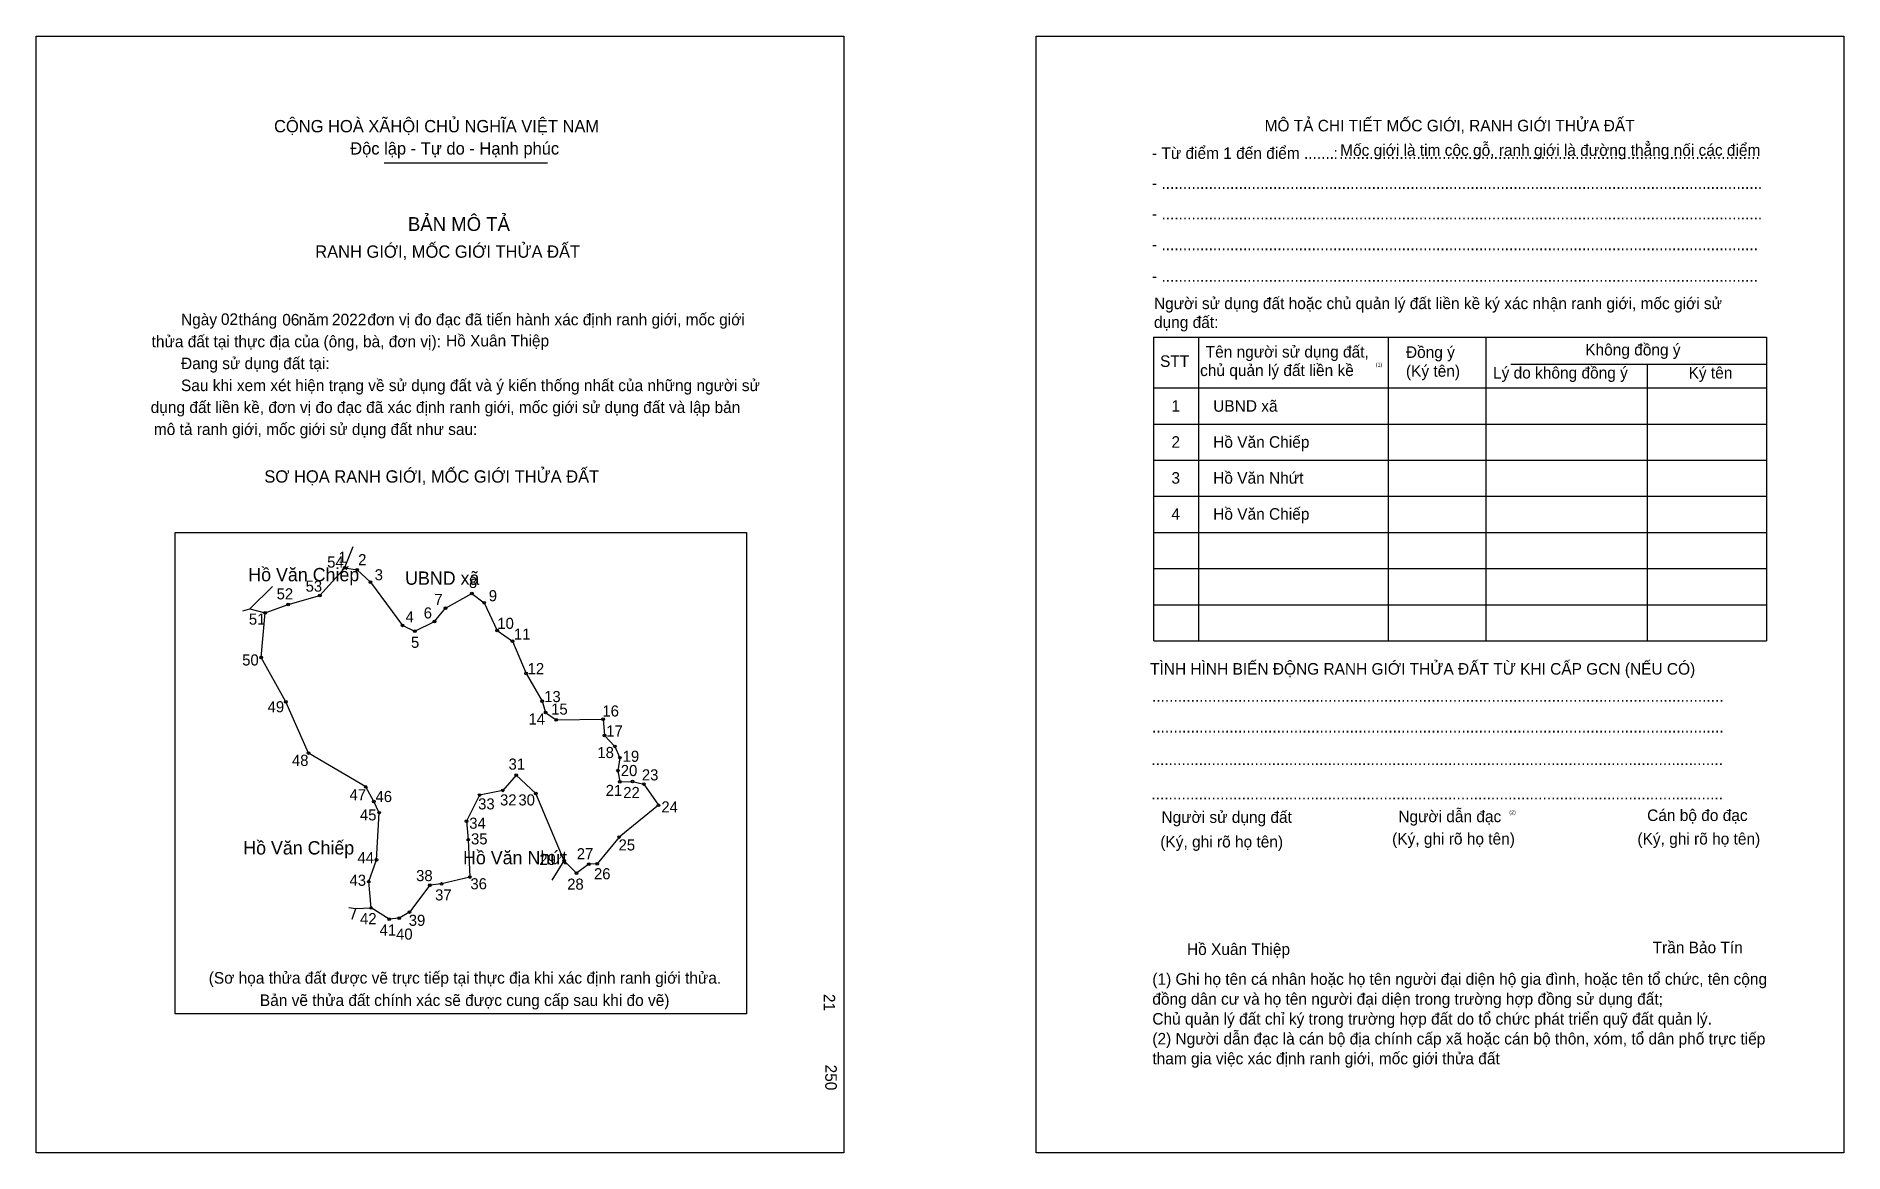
# Model space of a CAD drawing. Extents: x 547871 to 549416, y 1824963 to 1825917.
import ezdxf

# ---------------------------------------------------------------- set-up
doc = ezdxf.new("R2010")
doc.units = 0
for name, color, linetype in [('bmtKhungInTrang1', 7, 'Continuous'), ('bmtKhungInTrang2', 7, 'Continuous'), ('bmtNoiDung', 7, 'Continuous'), ('bmtTemplate', 7, 'Continuous'), ('CanhThua', 7, 'Continuous'), ('MocDinhThua', 7, 'Continuous'), ('RauThua', 7, 'Continuous'), ('SoHieuDinhThua', 7, 'Continuous'), ('TenChuLanCan', 7, 'Continuous')]:
    doc.layers.add(name, color=color, linetype=linetype)

msp = doc.modelspace()

# ---------------------------------------------------------------- linework, layer by layer
at = {"layer": 'bmtKhungInTrang1'}
msp.add_lwpolyline([(547870.9, 1825917.1), (548561, 1825917.1), (548561, 1824962.7), (547870.9, 1824962.7)], close=True, dxfattribs=at)
at = {"layer": 'bmtKhungInTrang2'}
msp.add_lwpolyline([(548725.5, 1825917.1), (549415.6, 1825917.1), (549415.6, 1824962.7), (548725.5, 1824962.7)], close=True, dxfattribs=at)
at = {"layer": 'bmtTemplate'}
for p, q in [((548168.3, 1825808.9), (548307.8, 1825808.9)), ((548864, 1825659.7), (548864, 1825400.2)), ((549026.3, 1825659.7), (549026.3, 1825400.2)), ((549109.8, 1825660), (549109.8, 1825400.2)), ((549349.5, 1825659.7), (549349.5, 1825400.2)), ((549131, 1825636.8), (549349.5, 1825636.8)), ((548826.1, 1825616.4), (549349.5, 1825616.4)), ((548826.1, 1825585.5), (549349.5, 1825585.5)), ((548826.1, 1825554.7), (549349.5, 1825554.7)), ((548826.1, 1825523.8), (549349.5, 1825523.8)), ((548826.1, 1825492.9), (549349.5, 1825492.9)), ((548826.1, 1825462), (549349.5, 1825462)), ((548826.1, 1825431.1), (549349.5, 1825431.1)), ((548826.1, 1825400.2), (549349.5, 1825400.2))]:
    msp.add_line(p, q, dxfattribs=at)
for points in [[(548825.8, 1825659.7), (549349.5, 1825659.7)], [(548825.8, 1825659.7), (548825.8, 1825400.2)], [(549247.6, 1825636.5), (549247.6, 1825400.2)]]:
    msp.add_lwpolyline(points, dxfattribs=at)
msp.add_lwpolyline([(547989.6, 1825081.5), (547989.6, 1825492.8), (548477.9, 1825492.8), (548477.9, 1825081.5)], close=True, dxfattribs=at)
at = {"layer": 'CanhThua'}
for p, q in [((548113.3, 1825439), (548134.6, 1825462.6)), ((548134.6, 1825462.6), (548134.8, 1825462.8)), ((548134.8, 1825462.8), (548145.3, 1825461.1)), ((548145.3, 1825461.1), (548156.5, 1825450.5)), ((548156.5, 1825450.5), (548184, 1825413.5)), ((548086.3, 1825431.4), (548113.3, 1825439)), ((548220.7, 1825428.3), (548243.3, 1825440.7)), ((548243.3, 1825440.7), (548253.7, 1825432.9)), ((548253.7, 1825432.9), (548264.8, 1825409.1)), ((548063.3, 1825386), (548066.5, 1825424.3)), ((548066.5, 1825424.3), (548086.3, 1825431.4)), ((548194.6, 1825408.5), (548211.4, 1825416.8)), ((548211.4, 1825416.8), (548220.7, 1825428.3)), ((548184, 1825413.5), (548194.6, 1825408.5)), ((548264.8, 1825409.1), (548278, 1825400.1)), ((548084.3, 1825348.2), (548063.3, 1825386)), ((548278, 1825400.1), (548289.5, 1825372.3)), ((548289.5, 1825372.3), (548303.3, 1825348.8)), ((548103.6, 1825304.4), (548084.3, 1825348.2)), ((548303.3, 1825348.8), (548306.3, 1825339)), ((548306.3, 1825339), (548315.4, 1825332.8)), ((548315.4, 1825332.8), (548355.5, 1825333.3)), ((548355.5, 1825333.3), (548356.6, 1825319.4)), ((548356.6, 1825319.4), (548365.5, 1825310.1)), ((548365.5, 1825310.1), (548369.8, 1825300.4)), ((548152.5, 1825275.4), (548103.6, 1825304.4)), ((548369.8, 1825300.4), (548368.1, 1825289.3)), ((548281.2, 1825285.4), (548269.6, 1825272.5)), ((548297.9, 1825269.8), (548281.2, 1825285.4)), ((548368.1, 1825289.3), (548369.7, 1825279.8)), ((548369.7, 1825279.8), (548380.5, 1825280.1)), ((548380.5, 1825280.1), (548390.2, 1825277.9)), ((548390.2, 1825277.9), (548402.8, 1825259.7)), ((548159.5, 1825262.9), (548152.5, 1825275.4)), ((548164, 1825253.4), (548159.5, 1825262.9)), ((548249.9, 1825268.5), (548238.7, 1825246.2)), ((548269.6, 1825272.5), (548249.9, 1825268.5)), ((548322.2, 1825212.3), (548297.9, 1825269.8)), ((548161.8, 1825213.1), (548164, 1825253.4)), ((548238.7, 1825246.2), (548240.2, 1825230.4)), ((548402.8, 1825259.7), (548369, 1825232.6)), ((548369, 1825232.6), (548350.4, 1825209.7)), ((548240.2, 1825230.4), (548241.5, 1825198.4)), ((548155.1, 1825194.5), (548161.8, 1825213.1)), ((548332.6, 1825201.8), (548322.2, 1825212.3)), ((548343.1, 1825209.4), (548332.6, 1825201.8)), ((548350.4, 1825209.7), (548343.1, 1825209.4)), ((548157.1, 1825172), (548155.1, 1825194.5)), ((548207.3, 1825191.4), (548190, 1825168.5)), ((548217.2, 1825192.5), (548207.3, 1825191.4)), ((548241.5, 1825198.4), (548217.2, 1825192.5)), ((548172.7, 1825162.4), (548157.1, 1825172)), ((548181.1, 1825163.2), (548172.7, 1825162.4)), ((548190, 1825168.5), (548181.1, 1825163.2))]:
    msp.add_line(p, q, dxfattribs=at)
at = {"layer": 'MocDinhThua'}
for centre in [(548134.6, 1825462.6), (548134.8, 1825462.8), (548145.3, 1825461.1), (548156.5, 1825450.5), (548086.3, 1825431.4), (548113.3, 1825439), (548243.3, 1825440.7), (548253.7, 1825432.9), (548066.5, 1825424.3), (548211.4, 1825416.8), (548220.7, 1825428.3), (548184, 1825413.5), (548194.6, 1825408.5), (548264.8, 1825409.1), (548278, 1825400.1), (548063.3, 1825386), (548289.5, 1825372.3), (548084.3, 1825348.2), (548303.3, 1825348.8), (548306.3, 1825339), (548315.4, 1825332.8), (548355.5, 1825333.3), (548356.6, 1825319.4), (548365.5, 1825310.1), (548103.6, 1825304.4), (548369.8, 1825300.4), (548281.2, 1825285.4), (548368.1, 1825289.3), (548369.7, 1825279.8), (548380.5, 1825280.1), (548390.2, 1825277.9), (548152.5, 1825275.4), (548159.5, 1825262.9), (548249.9, 1825268.5), (548269.6, 1825272.5), (548297.9, 1825269.8), (548164, 1825253.4), (548238.7, 1825246.2), (548402.8, 1825259.7), (548240.2, 1825230.4), (548369, 1825232.6), (548161.8, 1825213.1), (548322.2, 1825212.3), (548332.6, 1825201.8), (548343.1, 1825209.4), (548350.4, 1825209.7), (548155.1, 1825194.5), (548207.3, 1825191.4), (548217.2, 1825192.5), (548241.5, 1825198.4), (548157.1, 1825172), (548190, 1825168.5), (548172.7, 1825162.4), (548181.1, 1825163.2)]:
    msp.add_circle(centre, 1.14, dxfattribs=at)
at = {"layer": 'RauThua'}
for p, q in [((548135.1, 1825463.7), (548141.8, 1825480.9)), ((548134.6, 1825462.6), (548135.1, 1825463.7)), ((548053.5, 1825427.6), (548072.8, 1825446.7)), ((548047.6, 1825425.9), (548053.5, 1825427.6)), ((548053.5, 1825427.6), (548066.5, 1825424.3)), ((548053.5, 1825427.6), (548066.5, 1825424.3)), ((548311.8, 1825195.8), (548322.2, 1825212.3)), ((548138, 1825172.3), (548144.2, 1825171.5)), ((548140.9, 1825162.3), (548144.2, 1825171.5)), ((548144.2, 1825171.5), (548157.1, 1825172)), ((548144.2, 1825171.5), (548157.1, 1825172))]:
    msp.add_line(p, q, dxfattribs=at)

# ---------------------------------------------------------------- texts
at = {"layer": 'bmtNoiDung'}
for s, height, p in [('02', 9.87, (548028.8, 1825670.3)), ('06', 9.87, (548081.2, 1825669.8)), ('2022', 9.87, (548123.7, 1825670)), ('Hồ Xuân Thiệp', 9.873, (548221.2, 1825651.9)), ('1', 9.87, (548841, 1825596.1)), ('UBND xã ', 9.87, (548876.7, 1825596.1)), ('2', 9.87, (548841, 1825565.3)), ('Hồ Văn Chiếp ', 9.873, (548876.7, 1825565.3)), ('3', 9.87, (548841, 1825534.6)), ('Hồ Văn Nhứt ', 9.873, (548876.7, 1825534.6)), ('4', 9.87, (548841, 1825503.8)), ('Hồ Văn Chiếp ', 9.873, (548876.7, 1825503.8)), ('Hồ Xuân Thiệp', 9.873, (548854.3, 1825131.8))]:
    msp.add_text(s, height=height, dxfattribs=at).set_placement(p)
for s, p in [('21', (548543.8, 1825098.5)), ('250', (548545.2, 1825038.1))]:
    msp.add_text(s, height=9.87, rotation=270, dxfattribs=at).set_placement(p)
at = {"layer": 'bmtTemplate'}
for s, height, p in [('CỘNG HOÀ XÃHỘI CHỦ NGHĨA VIỆT NAM', 10.532, (548074.2, 1825834.9)), ('MÔ TẢ CHI TIẾT MỐC GIỚI, RANH GIỚI THỬA ĐẤT', 9.87, (548920.6, 1825835.7)), ('Độc lập - Tự do - Hạnh phúc', 10.532, (548139.3, 1825815.9)), ('- Từ điểm 1 đến điểm .......', 9.87, (548824.4, 1825812.2)), (':', 9.87, (548979.5, 1825812.2)), ('Mốc giới là tim cộc gỗ, ranh giới là đường thẳng nối các điểm', 9.87, (548985.2, 1825814.8)), ('..................................................................................................', 9.87, (548984.4, 1825812.2)), ('- ............................................................................................................................................', 9.8696, (548824.4, 1825786.6)), ('BẢN MÔ TẢ', 11.85, (548188.6, 1825750.6)), ('- ............................................................................................................................................', 9.8696, (548824.4, 1825760.4)), ('RANH GIỚI, MỐC GIỚI THỬA ĐẤT', 10.532, (548109.4, 1825727.7)), ('- ...........................................................................................................................................', 9.8696, (548824.4, 1825734.1)), ('- ...........................................................................................................................................', 9.8696, (548824.4, 1825707.2)), ('Người sử dụng đất hoặc chủ quản lý đất liền kề ký xác nhận ranh giới, mốc giới sử', 9.87, (548826.1, 1825683.8)), ('Ngày     tháng     năm         đơn vị đo đạc đã tiến hành xác định ranh giới, mốc giới ', 9.873, (547994.7, 1825670)), ('dụng đất:', 9.87, (548826.1, 1825667.7)), ('thửa đất tại thực địa của (ông, bà, đơn vị):', 9.873, (547969.6, 1825651.2)), ('Tên người sử dụng đất,', 9.87, (548870.3, 1825642.4)), ('Đồng ý', 9.87, (549041.4, 1825642.1)), ('Không đồng ý', 9.87, (549194.6, 1825644.2)), ('Đang sử dụng đất tại:', 9.873, (547994.7, 1825632.5)), ('STT', 9.87, (548831.3, 1825634.4)), ('chủ quản lý đất liền kề', 9.87, (548865.5, 1825626.6)), ('(1)', 3.29, (549015.6, 1825634.7)), ('(Ký tên)', 9.87, (549041.4, 1825626)), ('Lý do không đồng ý', 9.87, (549115.8, 1825624.5)), ('Ký tên', 9.87, (549282.9, 1825624.5)), ('Sau khi xem xét hiện trạng về sử dụng đất và ý kiến thống nhất của những người sử ', 9.873, (547994.7, 1825613.7)), ('dụng đất liền kề, đơn vị đo đạc đã xác định ranh giới, mốc giới sử dụng đất và lập bản', 9.873, (547968.8, 1825595)), ('mô tả ranh giới, mốc giới sử dụng đất như sau:', 9.873, (547971.5, 1825576.2)), ('SƠ HỌA RANH GIỚI, MỐC GIỚI THỬA ĐẤT', 10.532, (548065.9, 1825535.5)), ('TÌNH HÌNH BIẾN ĐỘNG RANH GIỚI THỬA ĐẤT TỪ KHI CẤP GCN (NẾU CÓ)', 9.87, (548822.8, 1825371.4)), ('.....................................................................................................................................', 9.8844, (548824.4, 1825348.2)), ('.....................................................................................................................................', 9.8844, (548824.4, 1825321.9)), ('.....................................................................................................................................', 9.8844, (548823.9, 1825294.1)), ('.....................................................................................................................................', 9.8844, (548823.9, 1825264.8)), ('Người sử dụng đất', 9.87, (548832.5, 1825244.7)), ('Người dẫn đạc', 9.87, (549034.9, 1825245.3)), ('(2)', 3.29, (549129.7, 1825252.1)), ('Cán bộ đo đạc', 9.87, (549247.5, 1825246.3)), ('(Ký, ghi rõ họ tên)', 9.87, (548831.5, 1825223.7)), ('(Ký, ghi rõ họ tên)', 9.87, (549029.6, 1825226.2)), ('(Ký, ghi rõ họ tên)', 9.87, (549239.2, 1825226.2)), ('Trần Bảo Tín', 9.87, (549252.2, 1825133.3)), ('(Sơ họa thửa đất được vẽ trực tiếp tại thực địa khi xác định ranh giới thửa.', 9.873, (548018.4, 1825107.3)), ('(1) Ghi họ tên cá nhân hoặc họ tên người đại diện hộ gia đình, hoặc tên tổ chức, tên cộng', 9.87, (548824.7, 1825106.3)), ('Bản vẽ thửa đất chính xác sẽ được cung cấp sau khi đo vẽ)', 9.873, (548062.1, 1825088.2)), ('đồng dân cư và họ tên người đại diện trong trường hợp đồng sử dụng đất;', 9.87, (548824.7, 1825089.3)), ('Chủ quản lý đất chỉ ký trong trường hợp đất do tổ chức phát triển quỹ đất quản lý.', 9.87, (548824.7, 1825072.3)), ('(2) Người dẫn đạc là cán bộ địa chính cấp xã hoặc cán bộ thôn, xóm, tổ dân phố trực tiếp', 9.87, (548824.7, 1825055.3)), ('tham gia việc xác định ranh giới, mốc giới thửa đất', 9.87, (548824.7, 1825038.4))]:
    msp.add_text(s, height=height, dxfattribs=at).set_placement(p)
at = {"layer": 'SoHieuDinhThua'}
for s, p in [('54', (548119.6, 1825462.9)), ('1', (548129.2, 1825467)), ('2', (548146.1, 1825464.9)), ('53', (548101.2, 1825442.3)), ('3', (548160.2, 1825452)), ('8', (548240.7, 1825445.5)), ('52', (548076.4, 1825435.7)), ('7', (548211.2, 1825430.9)), ('9', (548257.7, 1825434.1)), ('51', (548052.7, 1825414.1)), ('4', (548186.6, 1825416.1)), ('6', (548202.1, 1825419.4)), ('10', (548265, 1825410.5)), ('5', (548191.2, 1825394.3)), ('11', (548279.2, 1825401.3)), ('50', (548047, 1825379.2)), ('12', (548290.9, 1825371.8)), ('13', (548305, 1825347.9)), ('49', (548068.7, 1825339.2)), ('15', (548311, 1825337.2)), ('16', (548354.8, 1825335.6)), ('14', (548291.6, 1825328.7)), ('17', (548358.1, 1825318.5)), ('18', (548350.5, 1825300.1)), ('48', (548089.5, 1825293.4)), ('31', (548274.6, 1825290.2)), ('20', (548370.5, 1825284.7)), ('19', (548372.1, 1825296.9)), ('21', (548357.6, 1825267.7)), ('23', (548388.5, 1825281)), ('47', (548138.7, 1825264)), ('46', (548160.9, 1825262.5)), ('33', (548248.6, 1825256.2)), ('32', (548267.3, 1825259.6)), ('30', (548283, 1825259.6)), ('22', (548372.6, 1825265.9)), ('24', (548405.2, 1825253.6)), ('45', (548147.6, 1825246.8)), ('34', (548241, 1825239.7)), ('35', (548242.5, 1825226.3)), ('44', (548145.5, 1825210.2)), ('29', (548300.9, 1825208.7)), ('27', (548332.9, 1825213.6)), ('25', (548368.6, 1825221.1)), ('43', (548138.7, 1825190.9)), ('38', (548195.6, 1825194.9)), ('26', (548347.6, 1825196.5)), ('37', (548211.8, 1825178.4)), ('36', (548242, 1825187.9)), ('28', (548324.7, 1825187.6)), ('42', (548147.7, 1825158.1)), ('41', (548164.4, 1825148.4)), ('40', (548178.5, 1825144.9)), ('39', (548189.3, 1825156.7))]:
    msp.add_text(s, height=9.49, dxfattribs=at).set_placement(p)
at = {"layer": 'TenChuLanCan'}
for s, height, p in [('Hồ Văn Chiếp', 11.387, (548052.2, 1825451.2)), ('UBND xã', 11.39, (548186.2, 1825448.2)), ('Hồ Văn Chiếp', 11.387, (548047.9, 1825217.7)), ('Hồ Văn Nhứt', 11.387, (548235.7, 1825209.3))]:
    msp.add_text(s, height=height, dxfattribs=at).set_placement(p)

doc.saveas('drawing.dxf')
